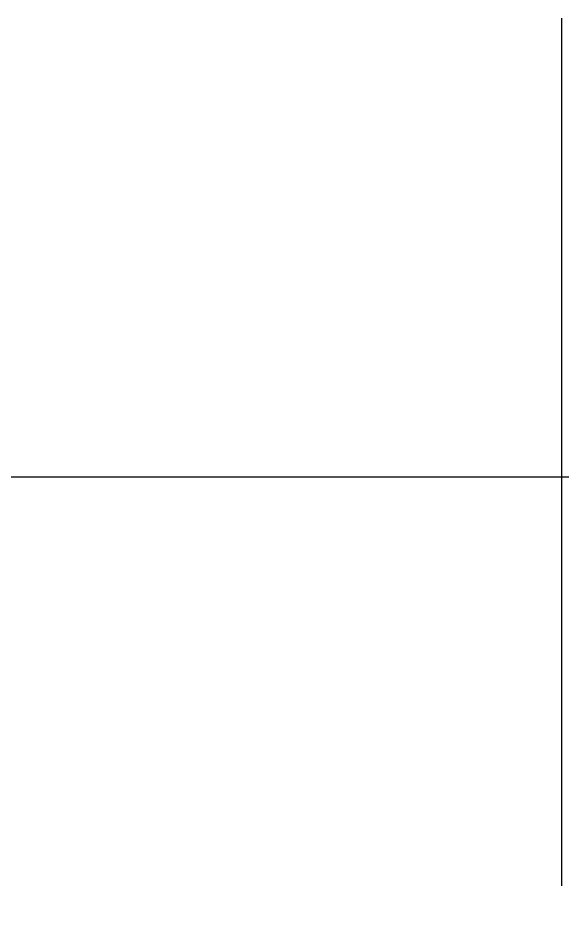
# Model space of a CAD drawing. Extents: x 19821 to 22981, y -91 to 2224.
# Drawn here: x 20503.28 to 20530.04, y 485.75 to 530.35 of the extents above; entities that cross this region are included whole.
import ezdxf

# ---------------------------------------------------------------- set-up
doc = ezdxf.new("R2010")
doc.units = 0
doc.header["$LTSCALE"] = 10
doc.header["$MEASUREMENT"] = 0
doc.header["$PDMODE"] = 3
doc.header["$PDSIZE"] = -10
doc.layers.get('0').update_dxf_attribs({"linetype": 'CONTINUOUS'})
doc.layers.get('DEFPOINTS').update_dxf_attribs({"linetype": 'CONTINUOUS'})
doc.layers.add('1', color=7, linetype='CONTINUOUS')
doc.styles.add('Daelim Dimension', font='NanumGothic.ttf')
doc.dimstyles.new('DEFAULT', dxfattribs={"dimscale": 2, "dimtxt": 2, "dimasz": 2, "dimexe": 0, "dimexo": 2, "dimgap": 1, "dimtad": 1, "dimdec": 1, "dimzin": 9, "dimdsep": 46, "dimtxsty": 'Daelim Dimension', "dimcen": 0.5, "dimclrd": 5, "dimclre": 5, "dimclrt": 256, "dimadec": 1, "dimazin": 0, "dimtfac": 1, "dimtdec": 1, "dimtix": 1, "dimtmove": 0, "dimatfit": 3, "dimfxl": 1, "dimtolj": 1, "dimtzin": 1, "dimlwd": 9, "dimlwe": 9, "dimarcsym": 0})

# ---------------------------------------------------------------- blocks, each defined once
blk = doc.blocks.new('*D15')
at = {"color": 5, "lineweight": 9, "ltscale": 0.5, "transparency": 16777216}
for p, q in [((20569.355, 507.769), (20464.933, 507.769)), ((20466.933, 466.02), (20466.933, 499.769)), ((20569.355, 458.02), (20464.933, 458.02))]:
    blk.add_line(p, q, dxfattribs=at)
at = {"color": 5, "ltscale": 0.5, "transparency": 16777216}
for points in [[(20465.6, 499.769), (20468.266, 499.769), (20466.933, 507.769)], [(20465.6, 466.02), (20468.266, 466.02), (20466.933, 458.02)]]:
    blk.add_solid(points, dxfattribs=at)
at = {"layer": 'DEFPOINTS', "color": 0, "ltscale": 0.5, "transparency": 16777216}
for p in [(20466.933, 507.769), (20573.355, 507.769, 0), (20573.355, 458.02, 0)]:
    blk.add_point(p, dxfattribs=at)
at = {"color": 7, "ltscale": 0.5, "transparency": 16777216, "insert": (20454.075, 482.895), "char_height": 20, "attachment_point": 5, "rotation": 90, "style": 'Daelim Dimension'}
blk.add_mtext('\\A1;50', dxfattribs=at)

msp = doc.modelspace()

# ---------------------------------------------------------------- linework, layer by layer
at = {"layer": '1', "color": 7, "linetype": 'Continuous', "lineweight": 18}
for points in [[(20530.041, 527.74), (20530.041, 527.869), (20530.041, 528.349), (20530.041, 529.027), (20530.041, 529.869), (20530.041, 530.35)], [(20530.041, 507.915), (20530.041, 509.607), (20530.041, 512.947), (20530.041, 516.151), (20530.041, 519.133), (20530.041, 521.809), (20530.041, 524.106), (20530.041, 525.961), (20530.041, 527.324), (20530.041, 527.74)]]:
    msp.add_open_spline(points, degree=2, dxfattribs=at)
msp.add_open_spline([(20530.041, 487.676), (20530.041, 487.677), (20530.041, 488.428), (20530.041, 489.942), (20530.041, 492.151), (20530.041, 494.97), (20530.041, 498.29), (20530.041, 501.985), (20530.041, 505.911), (20530.041, 507.915)], degree=2, knots=[0, 0, 0, 0.122021, 0.247446, 0.372872, 0.498298, 0.623723, 0.749149, 0.874574, 1, 1, 1], dxfattribs=at)

# ---------------------------------------------------------------- dimensions: what is measured, and where the dimension line sits
at = {"color": 5, "ltscale": 0.5}
dim = msp.add_linear_dim(base=(20466.933, 507.769), p1=(20573.355, 458.02, 0), p2=(20573.355, 507.769, 0), angle=90, dimstyle='DEFAULT', override={"dimtxt": 10, "dimasz": 4, "dimexe": 1, "dimdec": 0, "dimclrt": 7}, dxfattribs=at)
dim.commit()
dim.dimension.update_dxf_attribs({"geometry": '*D15', "text_midpoint": (20454.075, 482.895)})

doc.saveas('drawing.dxf')
